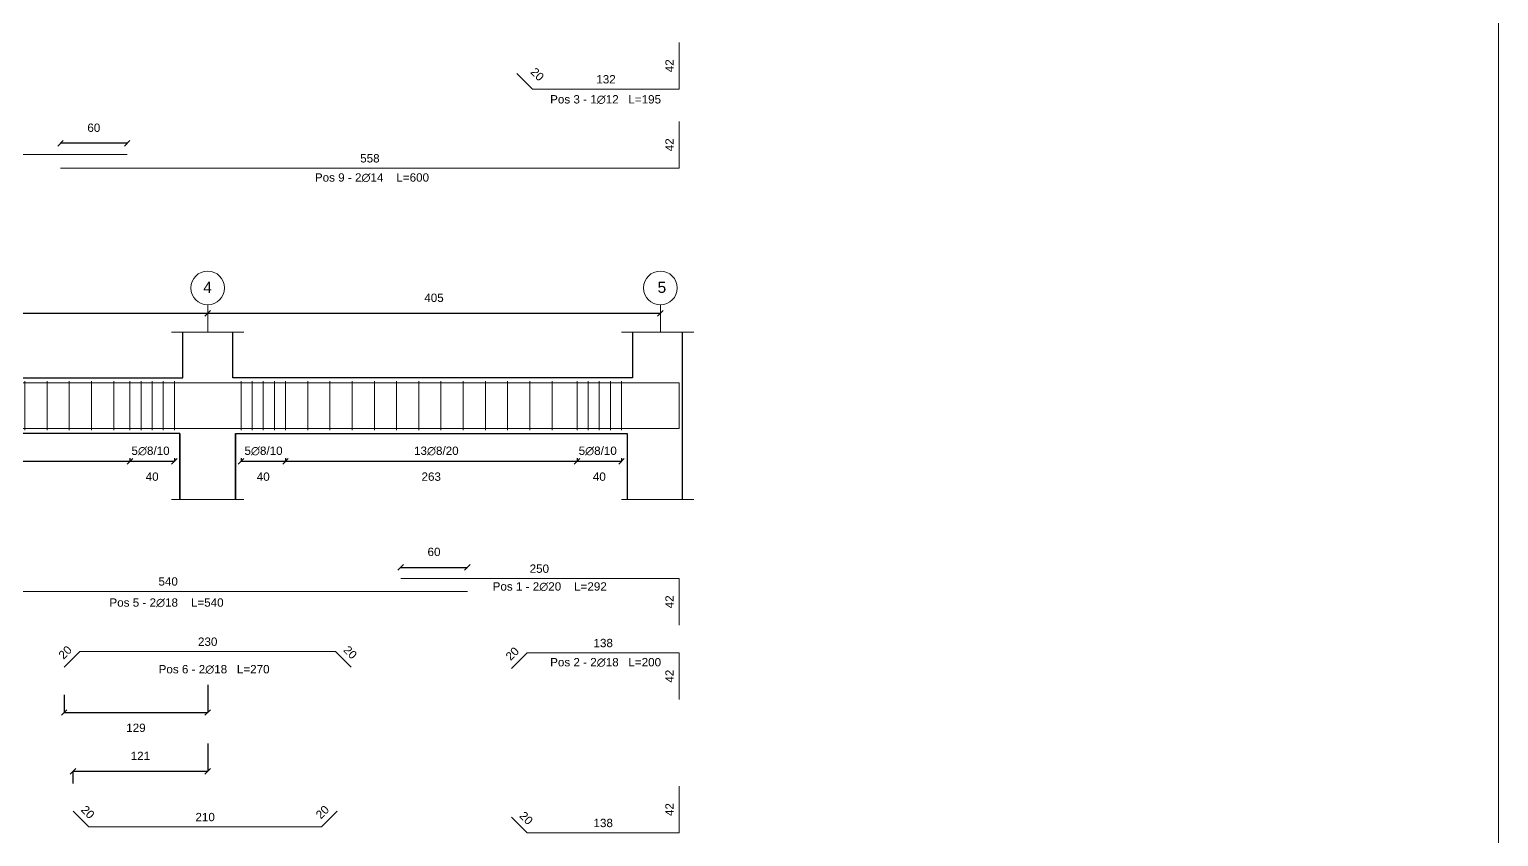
# Model space of a CAD drawing. Header units: millimetres. Extents: x -455371 to 117772, y -78417 to 116564.
# Drawn here: x -291262 to -278037, y -10537 to -3275 of the extents above; entities that cross this region are included whole.
import ezdxf

# ---------------------------------------------------------------- set-up
doc = ezdxf.new("R2010")
doc.units = ezdxf.units.MM
doc.linetypes.add('ACAD_ISO02W100', pattern=[15, 12, -3])
doc.layers.get('0').update_dxf_attribs({"color": 255})
for name, color, linetype, lineweight in [('armature', 5, 'Continuous', 18), ('Cls', 7, 'Continuous', 25), ('fili fissi', 210, 'Continuous', 18), ('quote', 5, 'Continuous', 15), ('Scritte', 7, 'Continuous', 15), ('staffe', 10, 'Continuous', 15), ('tratteggio 1 a 50', 230, 'ACAD_ISO02W100', 15)]:
    doc.layers.add(name, color=color, linetype=linetype, lineweight=lineweight)
doc.styles.get("Standard").update_dxf_attribs({"font": 'arial.ttf'})
doc.dimstyles.new('per distinte 1 a 50', dxfattribs={"dimtxt": 75, "dimasz": 150, "dimexe": 0.18, "dimexo": 250, "dimgap": 50, "dimtad": 1, "dimdec": 0, "dimlfac": 0.1, "dimzin": 0, "dimdsep": 46, "dimtxsty": 'Standard', "dimblk": 'NONE', "dimcen": 0, "dimse1": 1, "dimse2": 1, "dimsd1": 1, "dimsd2": 1, "dimadec": 0, "dimazin": 0, "dimtfac": 1, "dimtdec": 0, "dimtix": 1, "dimtofl": 0, "dimtmove": 0, "dimatfit": 3, "dimldrblk": 'NONE', "dimfxl": 250, "dimfxlon": 1, "dimtolj": 1, "dimtzin": 0, "dimarcsym": 2})
doc.dimstyles.new('scala1 a 50', dxfattribs={"dimtxt": 75, "dimasz": 50, "dimexe": 0.18, "dimexo": 250, "dimgap": 100, "dimtad": 2, "dimdec": 0, "dimlfac": 0.1, "dimzin": 0, "dimdsep": 46, "dimtxsty": 'Standard', "dimblk": 'OBLIQUE', "dimcen": -100, "dimadec": 0, "dimazin": 0, "dimtfac": 1, "dimtdec": 0, "dimtofl": 0, "dimtmove": 0, "dimatfit": 3, "dimfxl": 250, "dimfxlon": 1, "dimtolj": 1, "dimtzin": 0, "dimarcsym": 0})

# ---------------------------------------------------------------- blocks, each defined once
blk = doc.blocks.new('*U328')
at = {"layer": 'staffe'}
blk.add_lwpolyline([(0, -220), (0, 220)], dxfattribs=at)
blk = doc.blocks.new('*U329')
at = {"layer": 'Cls', "color": 0, "linetype": 'ByBlock', "lineweight": -2, "transparency": 16777216}
for p in [(0, 0), (100, 0), (200, 0), (300, 0), (400, 0)]:
    blk.add_blockref('*U328', p, dxfattribs=at)
blk = doc.blocks.new('*U330')
at = {"layer": 'staffe'}
blk.add_lwpolyline([(0, -220), (0, 220)], dxfattribs=at)
blk = doc.blocks.new('*U331')
at = {"layer": 'Cls', "color": 0, "linetype": 'ByBlock', "lineweight": -2, "transparency": 16777216}
for p in [(0, 0), (100, 0), (200, 0), (300, 0), (400, 0)]:
    blk.add_blockref('*U330', p, dxfattribs=at)
blk = doc.blocks.new('*U458')
at = {"layer": 'staffe'}
blk.add_lwpolyline([(0, -220), (0, 220)], dxfattribs=at)
blk = doc.blocks.new('*U459')
at = {"layer": 'Cls', "color": 0, "linetype": 'ByBlock', "lineweight": -2, "transparency": 16777216}
for p in [(0, 0), (200, 0), (400, 0), (600, 0), (800, 0), (1000, 0), (1200, 0), (1400, 0), (1600, 0), (1800, 0), (2000, 0), (2200, 0)]:
    blk.add_blockref('*U458', p, dxfattribs=at)
blk = doc.blocks.new('*U466')
at = {"layer": 'staffe'}
blk.add_lwpolyline([(0, -220), (0, 220)], dxfattribs=at)
blk = doc.blocks.new('*U467')
at = {"layer": 'Cls', "color": 0, "linetype": 'ByBlock', "lineweight": -2, "transparency": 16777216}
for p in [(0, 0), (100, 0), (200, 0), (300, 0), (400, 0)]:
    blk.add_blockref('*U466', p, dxfattribs=at)
blk = doc.blocks.new('*U472')
at = {"layer": 'staffe'}
blk.add_lwpolyline([(0, -220), (0, 220)], dxfattribs=at)
blk = doc.blocks.new('*U473')
at = {"layer": 'Cls', "color": 0, "linetype": 'ByBlock', "lineweight": -2, "transparency": 16777216}
for p in [(0, 0), (200, 0), (400, 0), (600, 0), (800, 0), (1000, 0), (1200, 0), (1400, 0), (1600, 0), (1800, 0), (2000, 0), (2200, 0), (2400, 0), (2600, 0), (2800, 0), (3000, 0), (3200, 0), (3400, 0), (3600, 0), (3800, 0)]:
    blk.add_blockref('*U472', p, dxfattribs=at)
blk = doc.blocks.new('_Oblique')
at = {"color": 0, "linetype": 'ByBlock', "lineweight": -2}
blk.add_line((-0.5, -0.5), (0.5, 0.5), dxfattribs=at)
blk = doc.blocks.new('*D553')
at = {"layer": 'Defpoints', "color": 0, "transparency": 16777216}
for p in [(-286332, -6881), (-285932, -6881), (-285932, -7160)]:
    blk.add_point(p, dxfattribs=at)
at = {"layer": 'quote', "color": 0, "lineweight": -2, "transparency": 16777216}
for p, q in [((-286332, -7131), (-286332, -7161)), ((-285932, -7131), (-285932, -7161)), ((-286332, -7160), (-285932, -7160))]:
    blk.add_line(p, q, dxfattribs=at)
at = {"layer": 'quote', "color": 0, "lineweight": -2, "transparency": 16777216, "xscale": 50, "yscale": 50, "zscale": 50, "rotation": 180}
blk.add_blockref('_Oblique', (-286332, -7160), dxfattribs=at)
at = {"layer": 'quote', "color": 0, "lineweight": -2, "transparency": 16777216, "xscale": 50, "yscale": 50, "zscale": 50}
blk.add_blockref('_Oblique', (-285932, -7160), dxfattribs=at)
at = {"layer": 'quote', "color": 0, "transparency": 16777216, "insert": (-286132, -7299), "char_height": 75, "attachment_point": 5}
blk.add_mtext('\\A1;40', dxfattribs=at)
blk = doc.blocks.new('*D555')
at = {"layer": 'Defpoints', "color": 0, "transparency": 16777216}
for p in [(-290357, -6881), (-289957, -6881), (-289957, -7160)]:
    blk.add_point(p, dxfattribs=at)
at = {"layer": 'quote', "color": 0, "lineweight": -2, "transparency": 16777216}
for p, q in [((-290357, -7131), (-290357, -7161)), ((-289957, -7131), (-289957, -7161)), ((-290357, -7160), (-289957, -7160))]:
    blk.add_line(p, q, dxfattribs=at)
at = {"layer": 'quote', "color": 0, "lineweight": -2, "transparency": 16777216, "xscale": 50, "yscale": 50, "zscale": 50, "rotation": 180}
blk.add_blockref('_Oblique', (-290357, -7160), dxfattribs=at)
at = {"layer": 'quote', "color": 0, "lineweight": -2, "transparency": 16777216, "xscale": 50, "yscale": 50, "zscale": 50}
blk.add_blockref('_Oblique', (-289957, -7160), dxfattribs=at)
at = {"layer": 'quote', "color": 0, "transparency": 16777216, "insert": (-290157, -7299), "char_height": 75, "attachment_point": 5}
blk.add_mtext('\\A1;40', dxfattribs=at)
blk = doc.blocks.new('*D625')
at = {"layer": 'Defpoints', "color": 0, "transparency": 16777216}
for p in [(-289357, -6881), (-288957, -6881), (-288957, -7160)]:
    blk.add_point(p, dxfattribs=at)
at = {"layer": 'quote', "color": 0, "lineweight": -2, "transparency": 16777216}
for p, q in [((-289357, -7131), (-289357, -7161)), ((-288957, -7131), (-288957, -7161)), ((-289357, -7160), (-288957, -7160))]:
    blk.add_line(p, q, dxfattribs=at)
at = {"layer": 'quote', "color": 0, "lineweight": -2, "transparency": 16777216, "xscale": 50, "yscale": 50, "zscale": 50, "rotation": 180}
blk.add_blockref('_Oblique', (-289357, -7160), dxfattribs=at)
at = {"layer": 'quote', "color": 0, "lineweight": -2, "transparency": 16777216, "xscale": 50, "yscale": 50, "zscale": 50}
blk.add_blockref('_Oblique', (-288957, -7160), dxfattribs=at)
at = {"layer": 'quote', "color": 0, "transparency": 16777216, "insert": (-289157, -7299), "char_height": 75, "attachment_point": 5}
blk.add_mtext('\\A1;40', dxfattribs=at)
blk = doc.blocks.new('*D638')
at = {"layer": 'Defpoints', "color": 0, "transparency": 16777216}
for p in [(-294457, -6881), (-290357, -6881), (-290357, -7160)]:
    blk.add_point(p, dxfattribs=at)
at = {"layer": 'quote', "color": 0, "lineweight": -2, "transparency": 16777216}
for p, q in [((-294457, -7131), (-294457, -7161)), ((-290357, -7131), (-290357, -7161)), ((-294457, -7160), (-290357, -7160))]:
    blk.add_line(p, q, dxfattribs=at)
at = {"layer": 'quote', "color": 0, "lineweight": -2, "transparency": 16777216, "xscale": 50, "yscale": 50, "zscale": 50, "rotation": 180}
blk.add_blockref('_Oblique', (-294457, -7160), dxfattribs=at)
at = {"layer": 'quote', "color": 0, "lineweight": -2, "transparency": 16777216, "xscale": 50, "yscale": 50, "zscale": 50}
blk.add_blockref('_Oblique', (-290357, -7160), dxfattribs=at)
at = {"layer": 'quote', "color": 0, "transparency": 16777216, "insert": (-292407, -7299), "char_height": 75, "attachment_point": 5}
blk.add_mtext('\\A1;410', dxfattribs=at)
blk = doc.blocks.new('*D636')
at = {"layer": 'Defpoints', "color": 0, "transparency": 16777216}
for p in [(-288957, -6881), (-286332, -6881), (-286332, -7160)]:
    blk.add_point(p, dxfattribs=at)
at = {"layer": 'quote', "color": 0, "lineweight": -2, "transparency": 16777216}
for p, q in [((-288957, -7131), (-288957, -7161)), ((-286332, -7131), (-286332, -7161)), ((-288957, -7160), (-286332, -7160))]:
    blk.add_line(p, q, dxfattribs=at)
at = {"layer": 'quote', "color": 0, "lineweight": -2, "transparency": 16777216, "xscale": 50, "yscale": 50, "zscale": 50, "rotation": 180}
blk.add_blockref('_Oblique', (-288957, -7160), dxfattribs=at)
at = {"layer": 'quote', "color": 0, "lineweight": -2, "transparency": 16777216, "xscale": 50, "yscale": 50, "zscale": 50}
blk.add_blockref('_Oblique', (-286332, -7160), dxfattribs=at)
at = {"layer": 'quote', "color": 0, "transparency": 16777216, "insert": (-287645, -7299), "char_height": 75, "attachment_point": 5}
blk.add_mtext('\\A1;263', dxfattribs=at)
blk = doc.blocks.new('*D1771')
at = {"layer": 'Defpoints', "color": 0, "transparency": 16777216}
for p in [(-298407, -4399), (-290382, -4399), (-290382, -4399)]:
    blk.add_point(p, dxfattribs=at)
at = {"layer": 'quote', "color": 0, "transparency": 16777216, "insert": (-294395, -4311), "char_height": 75, "attachment_point": 5}
blk.add_mtext('\\A1;800', dxfattribs=at)
blk = doc.blocks.new('_None')
blk = doc.blocks.new('*D1772')
at = {"layer": 'Defpoints', "color": 0, "transparency": 16777216}
for p in [(-285412, -4103), (-285412, -4103), (-285412, -4523)]:
    blk.add_point(p, dxfattribs=at)
at = {"layer": 'quote', "color": 0, "transparency": 16777216, "insert": (-285500, -4313), "char_height": 75, "attachment_point": 5, "rotation": 90}
blk.add_mtext('\\A1;42', dxfattribs=at)
blk = doc.blocks.new('*D1773')
at = {"layer": 'Defpoints', "color": 0, "transparency": 16777216}
for p in [(-290982, -4523), (-290982, -4523), (-285412, -4523)]:
    blk.add_point(p, dxfattribs=at)
at = {"layer": 'quote', "color": 0, "transparency": 16777216, "insert": (-288197, -4435), "char_height": 75, "attachment_point": 5}
blk.add_mtext('\\A1;558', dxfattribs=at)
blk = doc.blocks.new('*D1774')
at = {"layer": 'Defpoints', "color": 0, "transparency": 16777216}
for p in [(-290982, -4299), (-290982, -4399), (-290382, -4399)]:
    blk.add_point(p, dxfattribs=at)
at = {"layer": 'quote', "color": 0, "lineweight": -2, "transparency": 16777216}
for p, q in [((-290982, -4299), (-290982, -4298)), ((-290382, -4299), (-290982, -4299)), ((-290382, -4299), (-290382, -4298))]:
    blk.add_line(p, q, dxfattribs=at)
at = {"layer": 'quote', "color": 0, "lineweight": -2, "transparency": 16777216, "xscale": 50, "yscale": 50, "zscale": 50, "rotation": 180}
blk.add_blockref('_Oblique', (-290982, -4299), dxfattribs=at)
at = {"layer": 'quote', "color": 0, "lineweight": -2, "transparency": 16777216, "xscale": 50, "yscale": 50, "zscale": 50}
blk.add_blockref('_Oblique', (-290382, -4299), dxfattribs=at)
at = {"layer": 'quote', "color": 0, "transparency": 16777216, "insert": (-290682, -4160), "char_height": 75, "attachment_point": 5}
blk.add_mtext('\\A1;60', dxfattribs=at)
blk = doc.blocks.new('*D1787')
at = {"layer": 'Defpoints', "color": 0, "transparency": 16777216}
for p in [(-285412, -3392), (-285412, -3812), (-285412, -3812)]:
    blk.add_point(p, dxfattribs=at)
at = {"layer": 'quote', "color": 0, "transparency": 16777216, "insert": (-285500, -3602), "char_height": 75, "attachment_point": 5, "rotation": 90}
blk.add_mtext('\\A1;42', dxfattribs=at)
blk = doc.blocks.new('*D1788')
at = {"layer": 'Defpoints', "color": 0, "transparency": 16777216}
for p in [(-286732, -3812), (-286732, -3812), (-285412, -3812)]:
    blk.add_point(p, dxfattribs=at)
at = {"layer": 'quote', "color": 0, "transparency": 16777216, "insert": (-286072, -3724), "char_height": 75, "attachment_point": 5}
blk.add_mtext('\\A1;132', dxfattribs=at)
blk = doc.blocks.new('*D1789')
at = {"layer": 'Defpoints', "color": 0, "transparency": 16777216}
for p in [(-286824, -3670), (-286682, -3812), (-286682, -3812)]:
    blk.add_point(p, dxfattribs=at)
at = {"layer": 'quote', "color": 0, "transparency": 16777216, "insert": (-286690, -3679), "char_height": 75, "attachment_point": 5, "rotation": 315}
blk.add_mtext('\\A1;20', dxfattribs=at)
blk = doc.blocks.new('*D1808')
at = {"layer": 'Defpoints', "color": 0, "transparency": 16777216}
for p in [(-287320, -8115), (-287920, -8215), (-287320, -8215)]:
    blk.add_point(p, dxfattribs=at)
at = {"layer": 'quote', "color": 0, "lineweight": -2, "transparency": 16777216}
for p, q in [((-287920, -8115), (-287920, -8114)), ((-287920, -8115), (-287320, -8115)), ((-287320, -8115), (-287320, -8114))]:
    blk.add_line(p, q, dxfattribs=at)
at = {"layer": 'quote', "color": 0, "lineweight": -2, "transparency": 16777216, "xscale": 50, "yscale": 50, "zscale": 50, "rotation": 180}
blk.add_blockref('_Oblique', (-287920, -8115), dxfattribs=at)
at = {"layer": 'quote', "color": 0, "lineweight": -2, "transparency": 16777216, "xscale": 50, "yscale": 50, "zscale": 50}
blk.add_blockref('_Oblique', (-287320, -8115), dxfattribs=at)
at = {"layer": 'quote', "color": 0, "transparency": 16777216, "insert": (-287620, -7976), "char_height": 75, "attachment_point": 5}
blk.add_mtext('\\A1;60', dxfattribs=at)
blk = doc.blocks.new('*D1811')
at = {"layer": 'Defpoints', "color": 0, "transparency": 16777216}
for p in [(-292707, -8331), (-287320, -8331), (-287320, -8331)]:
    blk.add_point(p, dxfattribs=at)
at = {"layer": 'quote', "color": 0, "transparency": 16777216, "insert": (-290013, -8242), "char_height": 75, "attachment_point": 5}
blk.add_mtext('\\A1;540', dxfattribs=at)
blk = doc.blocks.new('*D1812')
at = {"layer": 'Defpoints', "color": 0, "transparency": 16777216}
for p in [(-287920, -8215), (-285425, -8215), (-285425, -8215)]:
    blk.add_point(p, dxfattribs=at)
at = {"layer": 'quote', "color": 0, "transparency": 16777216, "insert": (-286672, -8127), "char_height": 75, "attachment_point": 5}
blk.add_mtext('\\A1;250', dxfattribs=at)
blk = doc.blocks.new('*D1813')
at = {"layer": 'Defpoints', "color": 0, "transparency": 16777216}
for p in [(-285425, -8215), (-285412, -8215), (-285412, -8635)]:
    blk.add_point(p, dxfattribs=at)
at = {"layer": 'quote', "color": 0, "transparency": 16777216, "insert": (-285500, -8425), "char_height": 75, "attachment_point": 5, "rotation": 90}
blk.add_mtext('\\A1;42', dxfattribs=at)
blk = doc.blocks.new('*D1822')
at = {"layer": 'Defpoints', "color": 0, "transparency": 16777216}
for p in [(-290869, -10309), (-290728, -10451), (-290728, -10451)]:
    blk.add_point(p, dxfattribs=at)
at = {"layer": 'quote', "color": 0, "transparency": 16777216, "insert": (-290736, -10317), "char_height": 75, "attachment_point": 5, "rotation": 315}
blk.add_mtext('\\A1;20', dxfattribs=at)
blk = doc.blocks.new('*D1823')
at = {"layer": 'Defpoints', "color": 0, "transparency": 16777216}
for p in [(-290728, -10451), (-288633, -10451), (-288633, -10451)]:
    blk.add_point(p, dxfattribs=at)
at = {"layer": 'quote', "color": 0, "transparency": 16777216, "insert": (-289680, -10362), "char_height": 75, "attachment_point": 5}
blk.add_mtext('\\A1;210', dxfattribs=at)
blk = doc.blocks.new('*D1824')
at = {"layer": 'Defpoints', "color": 0, "transparency": 16777216}
for p in [(-288491, -10309), (-288633, -10451), (-288633, -10451)]:
    blk.add_point(p, dxfattribs=at)
at = {"layer": 'quote', "color": 0, "transparency": 16777216, "insert": (-288624, -10317), "char_height": 75, "attachment_point": 5, "rotation": 45}
blk.add_mtext('\\A1;20', dxfattribs=at)
blk = doc.blocks.new('*D1831')
at = {"layer": 'Defpoints', "color": 0, "transparency": 16777216}
for p in [(-285412, -10084), (-285412, -10504), (-285412, -10504)]:
    blk.add_point(p, dxfattribs=at)
at = {"layer": 'quote', "color": 0, "transparency": 16777216, "insert": (-285500, -10294), "char_height": 75, "attachment_point": 5, "rotation": 90}
blk.add_mtext('\\A1;42', dxfattribs=at)
blk = doc.blocks.new('*D1832')
at = {"layer": 'Defpoints', "color": 0, "transparency": 16777216}
for p in [(-286782, -10504), (-286782, -10504), (-285412, -10504)]:
    blk.add_point(p, dxfattribs=at)
at = {"layer": 'quote', "color": 0, "transparency": 16777216, "insert": (-286097, -10415), "char_height": 75, "width": 158.65, "attachment_point": 5}
blk.add_mtext('\\A1;138', dxfattribs=at)
blk = doc.blocks.new('*D1833')
at = {"layer": 'Defpoints', "color": 0, "transparency": 16777216}
for p in [(-286924, -10362), (-286782, -10504), (-286782, -10504)]:
    blk.add_point(p, dxfattribs=at)
at = {"layer": 'quote', "color": 0, "transparency": 16777216, "insert": (-286790, -10371), "char_height": 75, "attachment_point": 5, "rotation": 315}
blk.add_mtext('\\A1;20', dxfattribs=at)
blk = doc.blocks.new('*D1834')
at = {"layer": 'Defpoints', "color": 0, "transparency": 16777216}
for p in [(-285412, -8884), (-285412, -8884), (-285412, -9304)]:
    blk.add_point(p, dxfattribs=at)
at = {"layer": 'quote', "color": 0, "transparency": 16777216, "insert": (-285500, -9094), "char_height": 75, "attachment_point": 5, "rotation": 90}
blk.add_mtext('\\A1;42', dxfattribs=at)
blk = doc.blocks.new('*D1835')
at = {"layer": 'Defpoints', "color": 0, "transparency": 16777216}
for p in [(-286782, -8884), (-286782, -8884), (-285412, -8884)]:
    blk.add_point(p, dxfattribs=at)
at = {"layer": 'quote', "color": 0, "transparency": 16777216, "insert": (-286097, -8796), "char_height": 75, "width": 158.65, "attachment_point": 5}
blk.add_mtext('\\A1;138', dxfattribs=at)
blk = doc.blocks.new('*D1836')
at = {"layer": 'Defpoints', "color": 0, "transparency": 16777216}
for p in [(-286782, -8884), (-286782, -8884), (-286924, -9026)]:
    blk.add_point(p, dxfattribs=at)
at = {"layer": 'quote', "color": 0, "transparency": 16777216, "insert": (-286915, -8892), "char_height": 75, "attachment_point": 5, "rotation": 45}
blk.add_mtext('\\A1;20', dxfattribs=at)
blk = doc.blocks.new('*D1843')
at = {"layer": 'Defpoints', "color": 0, "transparency": 16777216}
for p in [(-290807, -8872), (-290949, -9013), (-290949, -9013)]:
    blk.add_point(p, dxfattribs=at)
at = {"layer": 'quote', "color": 0, "transparency": 16777216, "insert": (-290940, -8880), "char_height": 75, "attachment_point": 5, "rotation": 45}
blk.add_mtext('\\A1;20', dxfattribs=at)
blk = doc.blocks.new('*D1844')
at = {"layer": 'Defpoints', "color": 0, "transparency": 16777216}
for p in [(-288507, -8872), (-288366, -9013), (-288366, -9013)]:
    blk.add_point(p, dxfattribs=at)
at = {"layer": 'quote', "color": 0, "transparency": 16777216, "insert": (-288374, -8880), "char_height": 75, "attachment_point": 5, "rotation": 315}
blk.add_mtext('\\A1;20', dxfattribs=at)
blk = doc.blocks.new('*D1845')
at = {"layer": 'Defpoints', "color": 0, "transparency": 16777216}
for p in [(-290807, -8872), (-288507, -8872), (-288507, -8872)]:
    blk.add_point(p, dxfattribs=at)
at = {"layer": 'quote', "color": 0, "transparency": 16777216, "insert": (-289657, -8784), "char_height": 75, "attachment_point": 5}
blk.add_mtext('\\A1;230', dxfattribs=at)
blk = doc.blocks.new('*D3425')
at = {"layer": 'Defpoints', "color": 0, "transparency": 16777216}
for p in [(-289657, -7218), (-290949, -9013), (-289657, -9421)]:
    blk.add_point(p, dxfattribs=at)
at = {"layer": 'quote', "color": 0, "lineweight": -2, "transparency": 16777216}
for p, q in [((-289657, -9171), (-289657, -9421)), ((-290949, -9263), (-290949, -9421)), ((-290949, -9421), (-289657, -9421))]:
    blk.add_line(p, q, dxfattribs=at)
at = {"layer": 'quote', "color": 0, "lineweight": -2, "transparency": 16777216, "xscale": 50, "yscale": 50, "zscale": 50, "rotation": 180}
blk.add_blockref('_Oblique', (-290949, -9421), dxfattribs=at)
at = {"layer": 'quote', "color": 0, "lineweight": -2, "transparency": 16777216, "xscale": 50, "yscale": 50, "zscale": 50}
blk.add_blockref('_Oblique', (-289657, -9421), dxfattribs=at)
at = {"layer": 'quote', "color": 0, "transparency": 16777216, "insert": (-290303, -9559), "char_height": 75, "attachment_point": 5}
blk.add_mtext('\\A1;129', dxfattribs=at)
blk = doc.blocks.new('*D3428')
at = {"layer": 'Defpoints', "color": 0, "transparency": 16777216}
for p in [(-289657, -7503), (-289657, -9949), (-290869, -10309)]:
    blk.add_point(p, dxfattribs=at)
at = {"layer": 'quote', "color": 0, "lineweight": -2, "transparency": 16777216}
for p, q in [((-289657, -9699), (-289657, -9949)), ((-290869, -10059), (-290869, -9949)), ((-290869, -9949), (-289657, -9949))]:
    blk.add_line(p, q, dxfattribs=at)
at = {"layer": 'quote', "color": 0, "lineweight": -2, "transparency": 16777216, "xscale": 50, "yscale": 50, "zscale": 50, "rotation": 180}
blk.add_blockref('_Oblique', (-290869, -9949), dxfattribs=at)
at = {"layer": 'quote', "color": 0, "lineweight": -2, "transparency": 16777216, "xscale": 50, "yscale": 50, "zscale": 50}
blk.add_blockref('_Oblique', (-289657, -9949), dxfattribs=at)
at = {"layer": 'quote', "color": 0, "transparency": 16777216, "insert": (-290263, -9811), "char_height": 75, "attachment_point": 5}
blk.add_mtext('\\A1;121', dxfattribs=at)
blk = doc.blocks.new('*D3472')
at = {"layer": 'Defpoints', "color": 0, "transparency": 16777216}
for p in [(-289657, -5829), (-295157, -5999), (-289657, -5999)]:
    blk.add_point(p, dxfattribs=at)
at = {"layer": 'quote', "color": 0, "lineweight": -2, "transparency": 16777216}
for p, q in [((-295157, -5829), (-295157, -5828)), ((-295157, -5829), (-289657, -5829)), ((-289657, -5829), (-289657, -5828))]:
    blk.add_line(p, q, dxfattribs=at)
at = {"layer": 'quote', "color": 0, "lineweight": -2, "transparency": 16777216, "xscale": 50, "yscale": 50, "zscale": 50, "rotation": 180}
blk.add_blockref('_Oblique', (-295157, -5829), dxfattribs=at)
at = {"layer": 'quote', "color": 0, "lineweight": -2, "transparency": 16777216, "xscale": 50, "yscale": 50, "zscale": 50}
blk.add_blockref('_Oblique', (-289657, -5829), dxfattribs=at)
at = {"layer": 'quote', "color": 0, "transparency": 16777216, "insert": (-292407, -5690), "char_height": 75, "attachment_point": 5}
blk.add_mtext('\\A1;550', dxfattribs=at)
blk = doc.blocks.new('*D3473')
at = {"layer": 'Defpoints', "color": 0, "transparency": 16777216}
for p in [(-285582, -5829), (-289657, -5999), (-285582, -5999)]:
    blk.add_point(p, dxfattribs=at)
at = {"layer": 'quote', "color": 0, "lineweight": -2, "transparency": 16777216}
for p, q in [((-289657, -5829), (-289657, -5828)), ((-289657, -5829), (-285582, -5829)), ((-285582, -5829), (-285582, -5828))]:
    blk.add_line(p, q, dxfattribs=at)
at = {"layer": 'quote', "color": 0, "lineweight": -2, "transparency": 16777216, "xscale": 50, "yscale": 50, "zscale": 50, "rotation": 180}
blk.add_blockref('_Oblique', (-289657, -5829), dxfattribs=at)
at = {"layer": 'quote', "color": 0, "lineweight": -2, "transparency": 16777216, "xscale": 50, "yscale": 50, "zscale": 50}
blk.add_blockref('_Oblique', (-285582, -5829), dxfattribs=at)
at = {"layer": 'quote', "color": 0, "transparency": 16777216, "insert": (-287620, -5690), "char_height": 75, "attachment_point": 5}
blk.add_mtext('\\A1;405', dxfattribs=at)

msp = doc.modelspace()

# ---------------------------------------------------------------- linework, layer by layer
at = {"layer": 'armature'}
for points in [[(-285412.1, -3391.9), (-285412.1, -3811.9), (-285782.1, -3811.9), (-286182.1, -3811.9), (-286732.1, -3811.9), (-286873.5, -3670.5)], [(-286332.1, -3811.9), (-286732.1, -3811.9)], [(-285412.1, -4103.2), (-285412.1, -4523.2), (-285782.1, -4523.2), (-287607.1, -4523.2), (-290082.1, -4523.2), (-290682.1, -4523.2), (-290982.1, -4523.2)], [(-290382.1, -4398.8), (-298407.1, -4398.8)], [(-292707.1, -8330.7), (-292407.1, -8330.7), (-287619.6, -8330.7), (-287319.6, -8330.7)], [(-285412.1, -8634.8), (-285412.1, -8214.8), (-285782.1, -8214.8), (-287619.6, -8214.8), (-287919.6, -8214.8)], [(-288365.7, -9013.3), (-288507.1, -8871.8), (-288507.1, -8871.8), (-290807.1, -8871.8), (-290948.5, -9013.3)], [(-285412.1, -9304.2), (-285412.1, -8884.2), (-285782.1, -8884.2), (-286182.1, -8884.2), (-286782.1, -8884.2), (-286923.5, -9025.6)], [(-286332.1, -8884.2), (-286732.1, -8884.2)], [(-285412.1, -10083.8), (-285412.1, -10503.8), (-285782.1, -10503.8), (-286182.1, -10503.8), (-286782.1, -10503.8), (-286923.5, -10362.3)], [(-290727.7, -10450.6), (-290869.1, -10309.2)], [(-288632.7, -10450.6), (-288491.2, -10309.2)], [(-288632.7, -10450.6), (-290727.7, -10450.6)], [(-286332.1, -10503.8), (-286732.1, -10503.8)]]:
    msp.add_lwpolyline(points, dxfattribs=at)
msp.add_lwpolyline([(-303377.1, -6454.9), (-285412.1, -6454.9), (-285412.1, -6866.9), (-303377.1, -6866.9)], close=True, dxfattribs=at)
at = {"layer": 'Cls'}
for points in [[(-294932.1, -5999.5), (-294932.1, -6410.9), (-289882.1, -6410.9), (-289882.1, -5999.5)], [(-285832.1, -5999.5), (-285832.1, -6410.9), (-289432.1, -6410.9), (-289432.1, -5999.5)], [(-285382.1, -7503), (-285382.1, -5999.5)], [(-289907.1, -7503), (-289907.1, -6910.9), (-294907.1, -6910.9), (-294907.1, -7503)], [(-289907.1, -6910.9), (-289907.1, -7503)], [(-289407.1, -6910.9), (-289407.1, -7503)], [(-289407.1, -7503), (-289407.1, -6910.9), (-285882.1, -6910.9), (-285882.1, -7503)]]:
    msp.add_lwpolyline(points, dxfattribs=at)
at = {"layer": 'fili fissi'}
for points in [[(-289657.1, -5999.5), (-289657.1, -5752.7)], [(-285582.1, -5999.5), (-285582.1, -5752.7)]]:
    msp.add_lwpolyline(points, dxfattribs=at)
for centre in [(-289657.1, -5601.1), (-285582.1, -5601.1)]:
    msp.add_circle(centre, 151.6, dxfattribs=at)
at = {"layer": 'quote'}
msp.add_lwpolyline([(-305817.3, 7995.1), (-278037.4, 7995.1), (-278037.4, -25622.5), (-305817.3, -25622.5)], close=True, dxfattribs=at)
at = {"layer": 'tratteggio 1 a 50'}
for points in [[(-289982.1, -5999.5), (-289332.1, -5999.5)], [(-285932.1, -5999.5), (-285282.1, -5999.5)], [(-289982.1, -7503), (-289332.1, -7503)], [(-285932.1, -7503), (-285282.1, -7503)]]:
    msp.add_lwpolyline(points, dxfattribs=at)

# ---------------------------------------------------------------- block references
at = {"layer": 'Cls'}
for name, p in [('*U473', (-294302.5, -6660.9)), ('*U467', (-289357.1, -6660.9)), ('*U459', (-288757.1, -6660.9))]:
    msp.add_blockref(name, p, dxfattribs=at)
at = {"layer": 'Cls', "xscale": -1}
for name, p in [('*U331', (-289957.1, -6660.9)), ('*U329', (-285932.1, -6660.9))]:
    msp.add_blockref(name, p, dxfattribs=at)

# ---------------------------------------------------------------- texts
at = {"layer": 'Scritte'}
for s, width, insert, char_height, attachment_point in [('Pos 3 - 1∅12   L=195', 1084.771, (-285576.1, -3946.2), 75, 9), ('Pos 9 - 2∅14    L=600', 1084.771, (-287664.6, -4569.4), 75, 3), ('4', 65.34, (-289697, -5545.2), 100, 1), ('5', 65.34, (-285607.7, -5545.2), 100, 1), ('5∅8/10 ', 371.945, (-290343, -7028.2), 75, 1), ('5∅8/10', 371.945, (-289326.1, -7028.2), 75, 1), ('13∅8/20', 371.945, (-287799.9, -7028.2), 75, 1), ('5∅8/10 ', 371.945, (-286318, -7028.2), 75, 1), ('Pos 1 - 2∅20    L=292', 1084.771, (-287092.2, -8249), 75, 1), ('Pos 5 - 2∅18    L=540', 1084.771, (-290541.3, -8393.9), 75, 1), ('Pos 6 - 2∅18   L=270', 1084.771, (-290098.7, -9073.5), 75, 7), ('Pos 2 - 2∅18   L=200', 1084.771, (-285576.1, -8930.5), 75, 3)]:
    msp.add_mtext_dynamic_manual_height_columns(s, width=width, gutter_width=12.5, heights=[0], dxfattribs=dict(at, insert=insert, char_height=char_height, attachment_point=attachment_point))

# ---------------------------------------------------------------- dimensions: what is measured, and where the dimension line sits
at = {"layer": 'quote'}
for base, p1, p2, angle, dimstyle, picture, middle in [((-285412.1, -3811.9), (-285412.1, -3391.9), (-285412.1, -3811.9), 270, 'per distinte 1 a 50', '*D1787', (-285499.7, -3601.9)), ((-286732.1, -3811.9), (-285412.1, -3811.9), (-286732.1, -3811.9), 180, 'per distinte 1 a 50', '*D1788', (-286072.1, -3723.6)), ((-290982.1, -4298.6), (-290382.1, -4398.8), (-290982.1, -4398.8), 180, 'scala1 a 50', '*D1774', (-290682.1, -4160.3)), ((-285412.1, -4103.2), (-285412.1, -4523.2), (-285412.1, -4103.2), 90, 'per distinte 1 a 50', '*D1772', (-285499.7, -4313.2)), ((-285412.1, -8214.8), (-285412.1, -8634.8), (-285424.6, -8214.8), 90, 'per distinte 1 a 50', '*D1813', (-285499.7, -8424.8)), ((-285412.1, -8884.2), (-285412.1, -9304.2), (-285412.1, -8884.2), 90, 'per distinte 1 a 50', '*D1834', (-285499.7, -9094.2)), ((-285412.1, -10503.8), (-285412.1, -10083.8), (-285412.1, -10503.8), 270, 'per distinte 1 a 50', '*D1831', (-285499.7, -10293.8))]:
    dim = msp.add_linear_dim(base=base, p1=p1, p2=p2, angle=angle, dimstyle=dimstyle, dxfattribs=at)
    dim.commit()
    dim.dimension.update_dxf_attribs({"geometry": picture, "text_midpoint": middle})
for p1, p2, picture, middle in [((-286823.5, -3670.5), (-286682.1, -3811.9), '*D1789', (-286690.4, -3678.7)), ((-290807.1, -8871.8), (-290948.5, -9013.3), '*D1843', (-290940.2, -8880.1)), ((-288507.1, -8871.8), (-288365.7, -9013.3), '*D1844', (-288373.9, -8880.1)), ((-286923.5, -9025.6), (-286782.1, -8884.2), '*D1836', (-286915.2, -8892.5)), ((-290869.1, -10309.2), (-290727.7, -10450.6), '*D1822', (-290735.9, -10317.5)), ((-288491.2, -10309.2), (-288632.7, -10450.6), '*D1824', (-288624.4, -10317.5)), ((-286923.5, -10362.3), (-286782.1, -10503.8), '*D1833', (-286790.4, -10370.6))]:
    dim = msp.add_aligned_dim(p1=p1, p2=p2, distance=0, dimstyle='per distinte 1 a 50', dxfattribs=at)
    dim.commit()
    dim.dimension.update_dxf_attribs({"geometry": picture, "text_midpoint": middle})
for base, p1, p2, text, picture, middle in [((-290382.1, -4398.8), (-298407.1, -4398.8), (-290382.1, -4398.8), '800', '*D1771', (-294394.6, -4310.5)), ((-287319.6, -8330.7), (-292707.1, -8330.7), (-287319.6, -8330.7), '540', '*D1811', (-290013.3, -8242.4))]:
    dim = msp.add_linear_dim(base=base, p1=p1, p2=p2, text=text, dimstyle='per distinte 1 a 50', dxfattribs=at)
    dim.commit()
    dim.dimension.update_dxf_attribs({"geometry": picture, "text_midpoint": middle})
for base, p1, p2, text, picture, middle in [((-290982.1, -4523.2), (-285412.1, -4523.2), (-290982.1, -4523.2), '558', '*D1773', (-288197.1, -4434.9)), ((-286782.1, -8884.2), (-285412.1, -8884.2), (-286782.1, -8884.2), '138', '*D1835', (-286097.1, -8795.9)), ((-286782.1, -10503.8), (-285412.1, -10503.8), (-286782.1, -10503.8), '138', '*D1832', (-286097.1, -10415.4))]:
    dim = msp.add_linear_dim(base=base, p1=p1, p2=p2, angle=180, text=text, dimstyle='per distinte 1 a 50', dxfattribs=at)
    dim.commit()
    dim.dimension.update_dxf_attribs({"geometry": picture, "text_midpoint": middle})
dim = msp.add_linear_dim(base=(-289657.1, -5828.6), p1=(-295157.1, -5999.5), p2=(-289657.1, -5999.5), dimstyle='scala1 a 50', override={"dimtmove": 1}, dxfattribs=at)
dim.commit()
dim.dimension.update_dxf_attribs({"geometry": '*D3472', "text_midpoint": (-292407.1, -5690.3)})
dim = msp.add_linear_dim(base=(-285582.1, -5828.6), p1=(-289657.1, -5999.5), p2=(-285582.1, -5999.5), text='405', dimstyle='scala1 a 50', override={"dimtmove": 1}, dxfattribs=at)
dim.commit()
dim.dimension.update_dxf_attribs({"geometry": '*D3473', "text_midpoint": (-287619.6, -5690.3)})
for base, p1, p2, dimstyle, picture, middle in [((-290357.1, -7160.4), (-294457.1, -6880.9), (-290357.1, -6880.9), 'scala1 a 50', '*D638', (-292407.1, -7298.7)), ((-289957.1, -7160.4), (-290357.1, -6880.9), (-289957.1, -6880.9), 'scala1 a 50', '*D555', (-290157.1, -7298.7)), ((-288957.1, -7160.4), (-289357.1, -6880.9), (-288957.1, -6880.9), 'scala1 a 50', '*D625', (-289157.1, -7298.7)), ((-286332.0892484, -7160.407197), (-288957.0892484, -6880.9054874), (-286332.0892484, -6880.9054874), 'scala1 a 50', '*D636', (-287644.5892484, -7298.7257509)), ((-285932.1, -7160.4), (-286332.1, -6880.9), (-285932.1, -6880.9), 'scala1 a 50', '*D553', (-286132.1, -7298.7)), ((-289657.1, -9420.9), (-290948.5, -9013.3), (-289657.1, -7217.9), 'scala1 a 50', '*D3425', (-290302.8, -9559.1)), ((-289657.1, -9948.8), (-290869.1, -10309.2), (-289657.1, -7503), 'scala1 a 50', '*D3428', (-290263.1, -9811.2)), ((-287319.6, -8114.6), (-287919.6, -8214.8), (-287319.6, -8214.8), 'scala1 a 50', '*D1808', (-287619.6, -7976.3)), ((-285424.5892484, -8214.8005828), (-287919.5892484, -8214.8005828), (-285424.5892484, -8214.8005828), 'per distinte 1 a 50', '*D1812', (-286672.0892484, -8126.5076087)), ((-288507.1, -8871.8), (-290807.1, -8871.8), (-288507.1, -8871.8), 'per distinte 1 a 50', '*D1845', (-289657.1, -8783.5)), ((-288632.6554297, -10450.6197128), (-290727.6554297, -10450.6197128), (-288632.6554297, -10450.6197128), 'per distinte 1 a 50', '*D1823', (-289680.1554297, -10362.3267387))]:
    dim = msp.add_linear_dim(base=base, p1=p1, p2=p2, dimstyle=dimstyle, dxfattribs=at)
    dim.commit()
    dim.dimension.update_dxf_attribs({"geometry": picture, "text_midpoint": middle})

doc.saveas('drawing.dxf')
